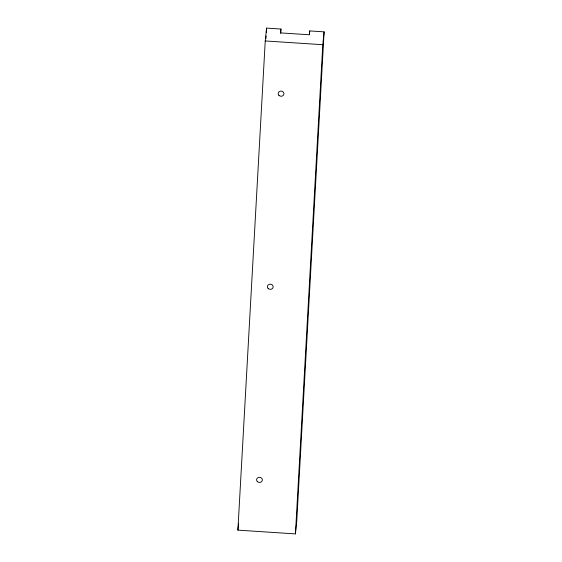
<?xml version="1.0" encoding="UTF-8"?>
<svg xmlns="http://www.w3.org/2000/svg" width="562" height="562" viewBox="0 0 562 562"><rect width="100%" height="100%" fill="white"/><g stroke="black" fill="none" stroke-linecap="round" stroke-linejoin="round"><path stroke-width="0.84" d="M280.951 29.041L280.55 32.898L309.325 34.774L309.725 30.917L324.112 31.858L296.757 521.044L295.436 533.9L237.888 530.142L265.243 40.956L266.564 28.1L280.951 29.041L280.705 33.425M265.974 38.623L266.121 35.989M266.318 32.484L266.564 28.1M309.529 34.422L309.725 30.917M295.436 533.9L322.785 44.714L324.112 31.858M237.888 530.142L238.597 523.285M265.243 40.956L322.785 44.714M278.928 95.357A2.887 2.578 5.9 0 0 283.803 94.521A2.887 2.578 5.9 0 0 280.459 91.135A2.887 2.578 5.9 0 0 278.928 95.357M268.13 288.461A2.887 2.578 5.9 0 0 273.013 287.618A2.887 2.578 5.9 0 0 269.662 284.232A2.887 2.578 5.9 0 0 268.13 288.461M257.333 481.557A2.887 2.578 5.9 0 0 262.215 480.721A2.887 2.578 5.9 0 0 258.864 477.335A2.887 2.578 5.9 0 0 257.333 481.557"/></g></svg>
